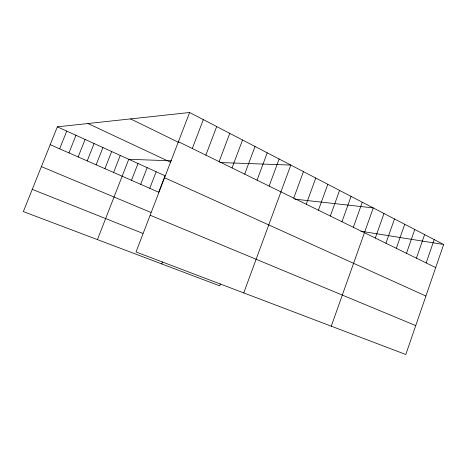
<?xml version="1.0" encoding="UTF-8"?>
<svg xmlns="http://www.w3.org/2000/svg" width="467" height="467" viewBox="0 0 467 467"><rect width="100%" height="100%" fill="white"/><g stroke="black" fill="none" stroke-linecap="round" stroke-linejoin="round"><path stroke-width="0.7" d="M443.65 244.486L405.794 354.5L136.025 251.97L189.62 112.5L443.65 244.486L360.822 231.218M426.167 262.927L434.228 239.594M416.43 258.163L424.614 234.597M406.483 253.295L414.784 229.49M396.32 248.321L404.743 224.271M375.31 238.042L383.985 213.489M385.929 243.243L394.481 218.941M331.266 326.17L373.256 207.914L294.712 199.129M353.332 227.295L362.281 202.211M341.967 221.732L351.056 196.379M330.332 216.034L339.567 190.408M318.418 210.208L327.805 184.296M306.224 204.242L315.762 178.044M293.731 198.131L303.433 171.634M243.739 292.908L290.795 165.067L219.864 162.539M269.12 186.088L279.138 159.013M257.043 180.18L267.217 152.82M220.424 283.942L219.712 285.851L23.35 211.592L57.353 126.843L189.62 112.5M244.685 174.133L255.023 146.48M232.041 167.945L242.542 140.001M219.105 161.617L229.776 133.369M205.859 155.137L216.706 126.575M161.751 263.931L162.51 261.923M192.293 148.5L203.326 119.622M140.701 184.342L147.158 167.665M149.767 188.312L156.153 171.751M131.501 180.309L138.022 163.508M113.604 172.469L120.264 155.441M97.434 239.606L128.752 159.294L171.617 160.823M104.929 168.669L111.66 151.524M96.132 164.81L102.933 147.56M78.158 156.935L85.093 139.452M87.212 160.905L94.077 143.532M68.97 152.913L75.981 135.307M59.653 148.827L66.734 131.104M32.264 189.38L142.873 233.383M150.146 215.223L415.741 325.598M41.388 166.631L150.923 212.438M50.191 144.682L158.692 192.223L165.014 175.779L57.353 126.843M164.553 177.734L425.904 296.055M87.948 123.521L170.437 162.16M178.4 141.699L435.699 267.591M130.579 118.904L178.884 142.517"/></g></svg>
